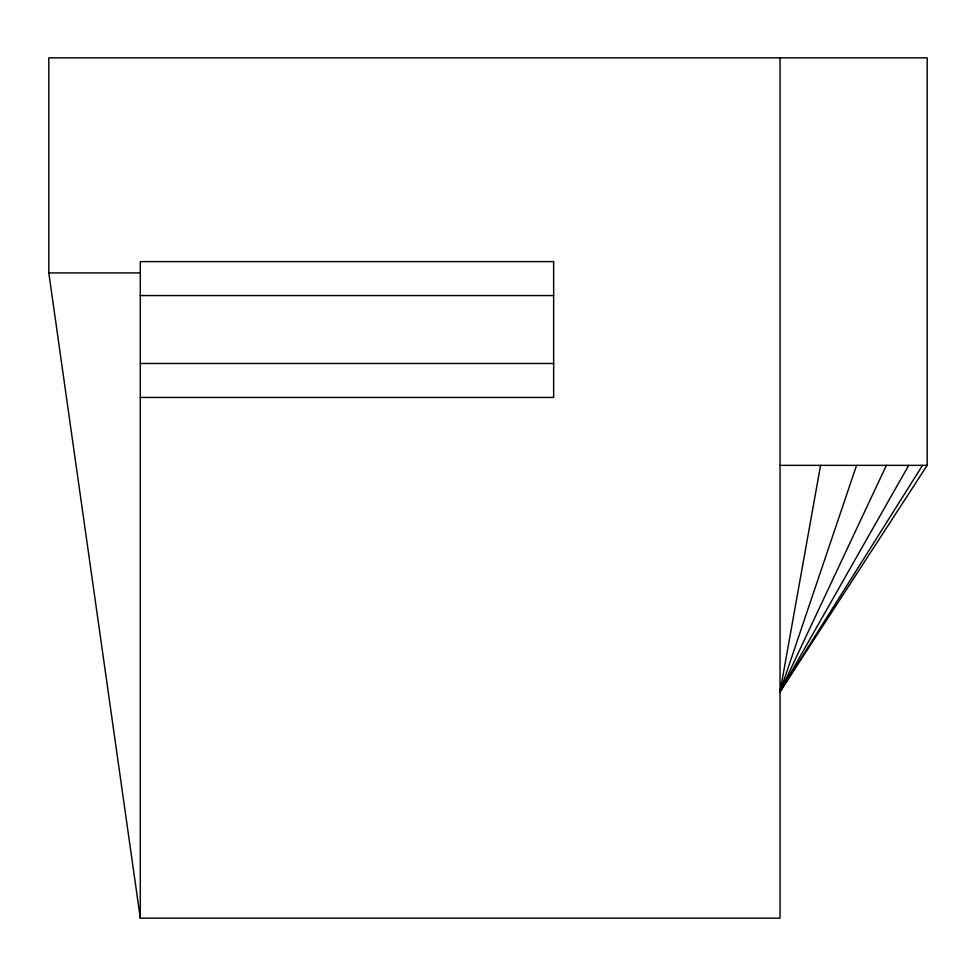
<?xml version="1.0" encoding="UTF-8"?>
<svg xmlns="http://www.w3.org/2000/svg" width="976" height="976" viewBox="0 0 976 976"><rect width="100%" height="100%" fill="white"/><g stroke="black" fill="none" stroke-linecap="round" stroke-linejoin="round"><path stroke-width="1.46" d="M820.56 465.357L780.044 691.752L927.2 465.357L927.2 57.852L48.8 57.852L48.8 272.926L140.3 918.148L780.044 918.148L780.044 57.852M856.55 465.357L780.044 691.752L922.527 465.357M886.391 465.357L780.044 691.752L908.717 465.357M48.8 272.926L140.3 272.926M140.3 295.569L553.648 295.569M140.3 363.487L553.648 363.487M140.3 397.439L553.648 397.439L553.648 261.605L140.3 261.605L140.3 918.148M780.044 465.357L927.2 465.357"/></g></svg>
